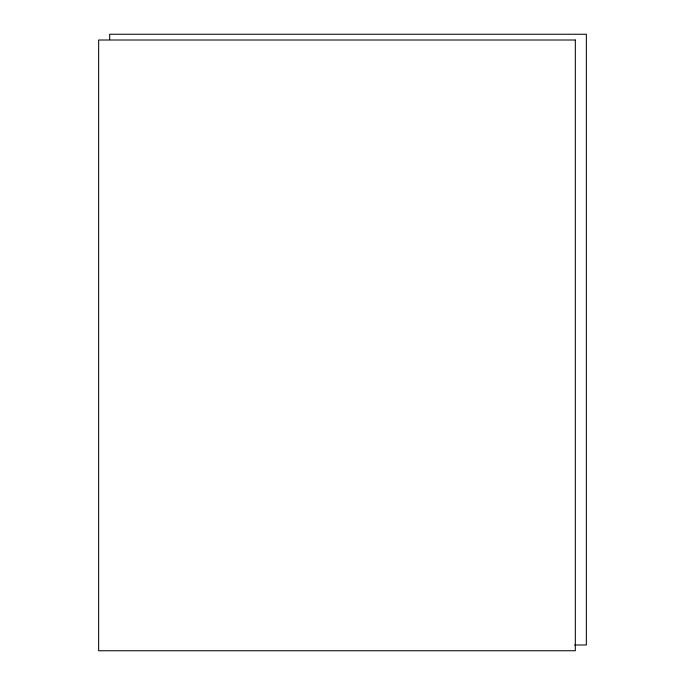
<?xml version="1.0" encoding="UTF-8"?>
<svg xmlns="http://www.w3.org/2000/svg" width="685" height="685" viewBox="0 0 685 685"><rect width="100%" height="100%" fill="white"/><g stroke="black" fill="none" stroke-linecap="round" stroke-linejoin="round"><path stroke-width="1.03" d="M574.595 644.987L586.351 644.987L586.351 34.25L109.677 34.25L109.677 39.602M575.323 40.013L98.649 40.013L98.649 650.75L575.323 650.75L575.323 40.013"/></g></svg>
